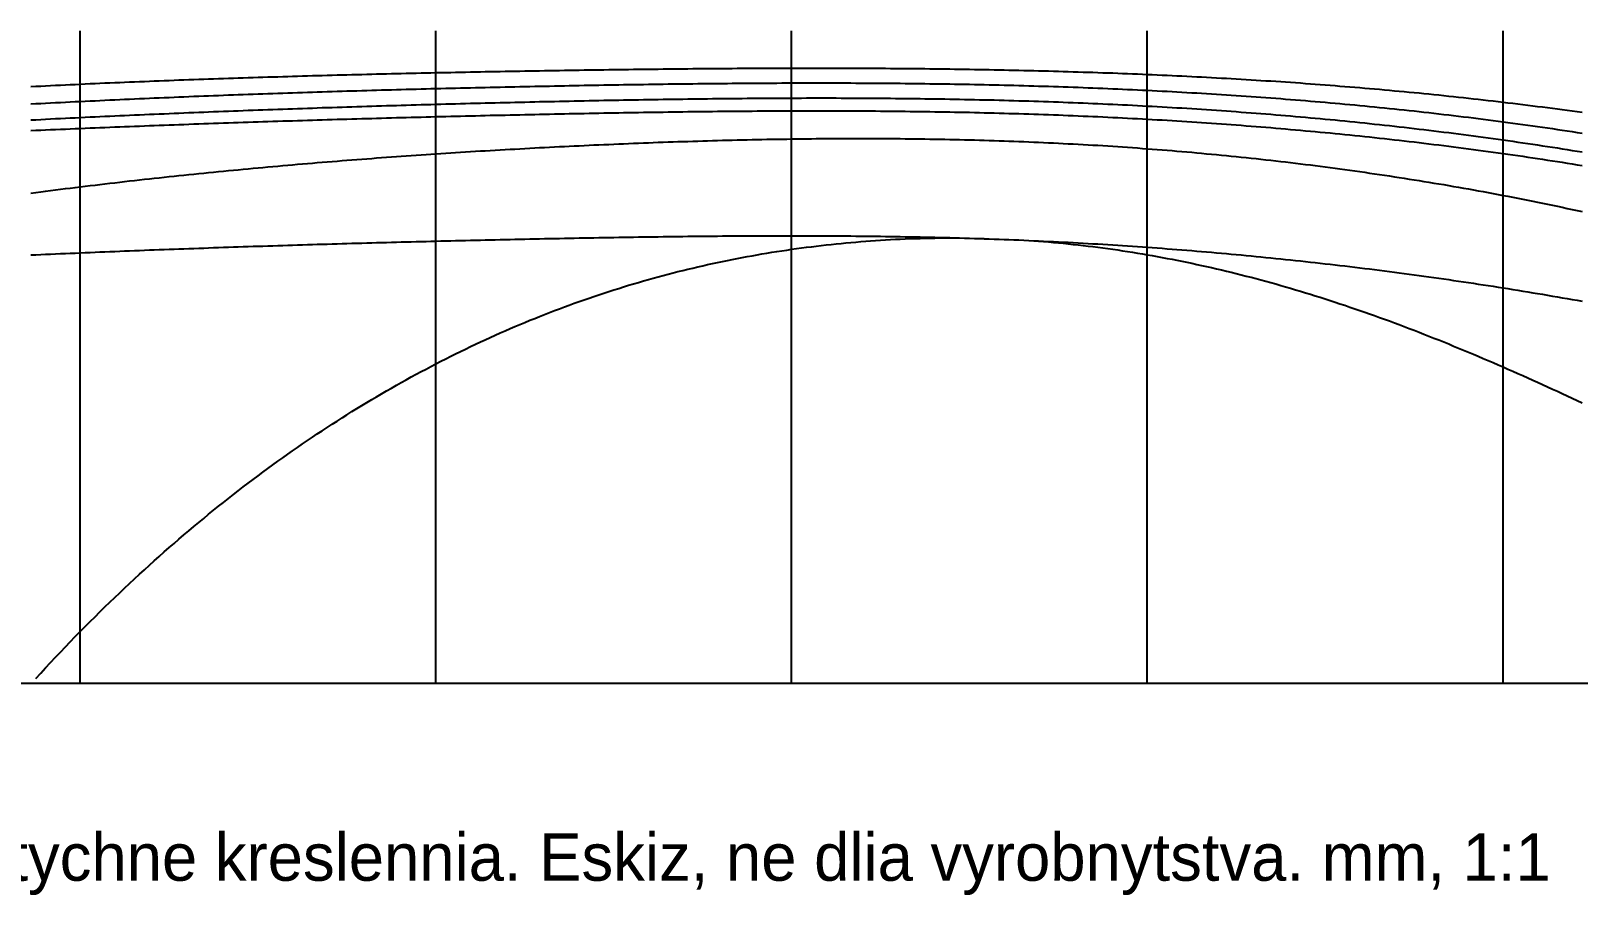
# Model space of a CAD drawing. Header units: millimetres. Extents: x -300 to 13200, y -3536 to 1881.
# Drawn here: x 1675 to 5590, y -3536 to -1350 of the extents above; entities that cross this region are included whole.
import ezdxf

# ---------------------------------------------------------------- set-up
doc = ezdxf.new("R2010")
doc.units = ezdxf.units.MM
for name, color, linetype in [('KORPUS', 7, 'Continuous'), ('SHPANGOUT', 8, 'Continuous'), ('TEXT', 7, 'Continuous'), ('VL', 5, 'Continuous')]:
    doc.layers.add(name, color=color, linetype=linetype)

msp = doc.modelspace()

# ---------------------------------------------------------------- linework, layer by layer
at = {"layer": 'KORPUS'}
msp.add_line((0, -3000), (9000, -3000), dxfattribs=at)
for points in [[(1675, -1490.5), (1687.5, -1489.9), (1700, -1489.3), (1712.5, -1488.6), (1725, -1488), (1737.5, -1487.4), (1750, -1486.8), (1762.5, -1486.2), (1775, -1485.6), (1787.5, -1485.1), (1800, -1484.5), (1812.5, -1483.9), (1825, -1483.3), (1837.5, -1482.8), (1850, -1482.2), (1862.5, -1481.7), (1875, -1481.1), (1887.5, -1480.6), (1900, -1480.1), (1912.5, -1479.5), (1925, -1479), (1937.5, -1478.5), (1950, -1478), (1962.5, -1477.5), (1975, -1477), (1987.5, -1476.5), (2000, -1476), (2012.5, -1475.5), (2025, -1475), (2037.5, -1474.6), (2050, -1474.1), (2062.5, -1473.6), (2075, -1473.2), (2087.5, -1472.7), (2100, -1472.2), (2112.5, -1471.8), (2125, -1471.4), (2137.5, -1470.9), (2150, -1470.5), (2162.5, -1470.1), (2175, -1469.6), (2187.5, -1469.2), (2200, -1468.8), (2212.5, -1468.4), (2225, -1468), (2237.5, -1467.6), (2250, -1467.2), (2262.5, -1466.8), (2275, -1466.4), (2287.5, -1466), (2300, -1465.7), (2312.5, -1465.3), (2325, -1464.9), (2337.5, -1464.5), (2350, -1464.2), (2362.5, -1463.8), (2375, -1463.5), (2387.5, -1463.1), (2400, -1462.8), (2412.5, -1462.4), (2425, -1462.1), (2437.5, -1461.7), (2450, -1461.4), (2462.5, -1461.1), (2475, -1460.8), (2487.5, -1460.4), (2500, -1460.1), (2512.5, -1459.8), (2525, -1459.5), (2537.5, -1459.2), (2550, -1458.9), (2562.5, -1458.6), (2575, -1458.3), (2587.5, -1458), (2600, -1457.7), (2612.5, -1457.4), (2625, -1457.2), (2637.5, -1456.9), (2650, -1456.6), (2662.5, -1456.3), (2675, -1456.1), (2687.5, -1455.8), (2700, -1455.5), (2712.5, -1455.3), (2725, -1455), (2737.5, -1454.8), (2750, -1454.5), (2762.5, -1454.2), (2775, -1454), (2787.5, -1453.8), (2800, -1453.5), (2812.5, -1453.3), (2825, -1453), (2837.5, -1452.8), (2850, -1452.6), (2862.5, -1452.4), (2875, -1452.1), (2887.5, -1451.9), (2900, -1451.7), (2912.5, -1451.5), (2925, -1451.2), (2937.5, -1451), (2950, -1450.8), (2962.5, -1450.6), (2975, -1450.4), (2987.5, -1450.2), (3000, -1450), (3012.5, -1449.8), (3025, -1449.6), (3037.5, -1449.4), (3050, -1449.2), (3062.5, -1449), (3075, -1448.8), (3087.5, -1448.6), (3100, -1448.5), (3112.5, -1448.3), (3125, -1448.1), (3137.5, -1447.9), (3150, -1447.7), (3162.5, -1447.6), (3175, -1447.4), (3187.5, -1447.2), (3200, -1447.1), (3212.5, -1446.9), (3225, -1446.8), (3237.5, -1446.6), (3250, -1446.5), (3262.5, -1446.3), (3275, -1446.2), (3287.5, -1446), (3300, -1445.9), (3312.5, -1445.8), (3325, -1445.7), (3337.5, -1445.5), (3350, -1445.4), (3362.5, -1445.3), (3375, -1445.2), (3387.5, -1445.1), (3400, -1445), (3412.5, -1444.9), (3425, -1444.8), (3437.5, -1444.7), (3450, -1444.6), (3462.5, -1444.5), (3475, -1444.4), (3487.5, -1444.4), (3500, -1444.3), (3512.5, -1444.2), (3525, -1444.2), (3537.5, -1444.1), (3550, -1444.1), (3562.5, -1444), (3575, -1444), (3587.5, -1444), (3600, -1443.9), (3612.5, -1443.9), (3625, -1443.9), (3637.5, -1443.9), (3650, -1443.9), (3662.5, -1443.9), (3675, -1443.9), (3687.5, -1443.9), (3700, -1443.9), (3712.5, -1443.9), (3725, -1444), (3737.5, -1444), (3750, -1444), (3762.5, -1444.1), (3775, -1444.1), (3787.5, -1444.2), (3800, -1444.2), (3812.5, -1444.3), (3825, -1444.4), (3837.5, -1444.5), (3850, -1444.6), (3862.5, -1444.7), (3875, -1444.8), (3887.5, -1444.9), (3900, -1445), (3912.5, -1445.1), (3925, -1445.2), (3937.5, -1445.4), (3950, -1445.5), (3962.5, -1445.7), (3975, -1445.8), (3987.5, -1446), (4000, -1446.2), (4012.5, -1446.4), (4025, -1446.5), (4037.5, -1446.7), (4050, -1446.9), (4062.5, -1447.2), (4075, -1447.4), (4087.5, -1447.6), (4100, -1447.8), (4112.5, -1448.1), (4125, -1448.3), (4137.5, -1448.6), (4150, -1448.9), (4162.5, -1449.1), (4175, -1449.4), (4187.5, -1449.7), (4200, -1450), (4212.5, -1450.3), (4225, -1450.6), (4237.5, -1450.9), (4250, -1451.3), (4262.5, -1451.6), (4275, -1452), (4287.5, -1452.3), (4300, -1452.7), (4312.5, -1453.1), (4325, -1453.5), (4337.5, -1453.9), (4350, -1454.3), (4362.5, -1454.7), (4375, -1455.1), (4387.5, -1455.6), (4400, -1456), (4412.5, -1456.4), (4425, -1456.9), (4437.5, -1457.4), (4450, -1457.9), (4462.5, -1458.4), (4475, -1458.9), (4487.5, -1459.4), (4500, -1459.9), (4512.5, -1460.4), (4525, -1461), (4537.5, -1461.5), (4550, -1462.1), (4562.5, -1462.7), (4575, -1463.3), (4587.5, -1463.9), (4600, -1464.5), (4612.5, -1465.1), (4625, -1465.7), (4637.5, -1466.4), (4650, -1467), (4662.5, -1467.7), (4675, -1468.4), (4687.5, -1469.1), (4700, -1469.8), (4712.5, -1470.5), (4725, -1471.2), (4737.5, -1471.9), (4750, -1472.7), (4762.5, -1473.4), (4775, -1474.2), (4787.5, -1475), (4800, -1475.8), (4812.5, -1476.6), (4825, -1477.4), (4837.5, -1478.3), (4850, -1479.1), (4862.5, -1480), (4875, -1480.8), (4887.5, -1481.7), (4900, -1482.6), (4912.5, -1483.5), (4925, -1484.5), (4937.5, -1485.4), (4950, -1486.3), (4962.5, -1487.3), (4975, -1488.3), (4987.5, -1489.3), (5000, -1490.3), (5012.5, -1491.3), (5025, -1492.3), (5037.5, -1493.4), (5050, -1494.4), (5062.5, -1495.5), (5075, -1496.6), (5087.5, -1497.7), (5100, -1498.8), (5112.5, -1499.9), (5125, -1501.1), (5137.5, -1502.2), (5150, -1503.4), (5162.5, -1504.6), (5175, -1505.8), (5187.5, -1507), (5200, -1508.2), (5212.5, -1509.5), (5225, -1510.7), (5237.5, -1512), (5250, -1513.3), (5262.5, -1514.6), (5275, -1515.9), (5287.5, -1517.3), (5300, -1518.6), (5312.5, -1520), (5325, -1521.4), (5337.5, -1522.8), (5350, -1524.2), (5362.5, -1525.6), (5375, -1527.1), (5387.5, -1528.5), (5400, -1530), (5412.5, -1531.5), (5425, -1533), (5437.5, -1534.5), (5450, -1536.1), (5462.5, -1537.6), (5475, -1539.2), (5487.5, -1540.8), (5500, -1542.4), (5512.5, -1544), (5525, -1545.7), (5537.5, -1547.4), (5550, -1549), (5562.5, -1550.7), (5575, -1552.4), (5587.5, -1554.2), (5600, -1555.9)], [(1675, -1601.9), (1687.5, -1601.4), (1700, -1600.8), (1712.5, -1600.3), (1725, -1599.7), (1737.5, -1599.2), (1750, -1598.7), (1762.5, -1598.1), (1775, -1597.6), (1787.5, -1597.1), (1800, -1596.6), (1812.5, -1596), (1825, -1595.5), (1837.5, -1595), (1850, -1594.5), (1862.5, -1594), (1875, -1593.5), (1887.5, -1593), (1900, -1592.5), (1912.5, -1592), (1925, -1591.5), (1937.5, -1591), (1950, -1590.6), (1962.5, -1590.1), (1975, -1589.6), (1987.5, -1589.1), (2000, -1588.6), (2012.5, -1588.2), (2025, -1587.7), (2037.5, -1587.3), (2050, -1586.8), (2062.5, -1586.3), (2075, -1585.9), (2087.5, -1585.4), (2100, -1585), (2112.5, -1584.5), (2125, -1584.1), (2137.5, -1583.7), (2150, -1583.2), (2162.5, -1582.8), (2175, -1582.4), (2187.5, -1581.9), (2200, -1581.5), (2212.5, -1581.1), (2225, -1580.7), (2237.5, -1580.3), (2250, -1579.8), (2262.5, -1579.4), (2275, -1579), (2287.5, -1578.6), (2300, -1578.2), (2312.5, -1577.8), (2325, -1577.4), (2337.5, -1577), (2350, -1576.7), (2362.5, -1576.3), (2375, -1575.9), (2387.5, -1575.5), (2400, -1575.1), (2412.5, -1574.7), (2425, -1574.4), (2437.5, -1574), (2450, -1573.6), (2462.5, -1573.3), (2475, -1572.9), (2487.5, -1572.5), (2500, -1572.2), (2512.5, -1571.8), (2525, -1571.5), (2537.5, -1571.1), (2550, -1570.8), (2562.5, -1570.4), (2575, -1570.1), (2587.5, -1569.8), (2600, -1569.4), (2612.5, -1569.1), (2625, -1568.8), (2637.5, -1568.4), (2650, -1568.1), (2662.5, -1567.8), (2675, -1567.5), (2687.5, -1567.2), (2700, -1566.8), (2712.5, -1566.5), (2725, -1566.2), (2737.5, -1565.9), (2750, -1565.6), (2762.5, -1565.3), (2775, -1565), (2787.5, -1564.7), (2800, -1564.4), (2812.5, -1564.1), (2825, -1563.8), (2837.5, -1563.5), (2850, -1563.2), (2862.5, -1563), (2875, -1562.7), (2887.5, -1562.4), (2900, -1562.1), (2912.5, -1561.9), (2925, -1561.6), (2937.5, -1561.3), (2950, -1561), (2962.5, -1560.8), (2975, -1560.5), (2987.5, -1560.3), (3000, -1560), (3012.5, -1559.7), (3025, -1559.5), (3037.5, -1559.2), (3050, -1559), (3062.5, -1558.7), (3075, -1558.5), (3087.5, -1558.3), (3100, -1558), (3112.5, -1557.8), (3125, -1557.6), (3137.5, -1557.3), (3150, -1557.1), (3162.5, -1556.9), (3175, -1556.7), (3187.5, -1556.5), (3200, -1556.2), (3212.5, -1556), (3225, -1555.8), (3237.5, -1555.6), (3250, -1555.4), (3262.5, -1555.3), (3275, -1555.1), (3287.5, -1554.9), (3300, -1554.7), (3312.5, -1554.5), (3325, -1554.4), (3337.5, -1554.2), (3350, -1554.1), (3362.5, -1553.9), (3375, -1553.7), (3387.5, -1553.6), (3400, -1553.5), (3412.5, -1553.3), (3425, -1553.2), (3437.5, -1553.1), (3450, -1553), (3462.5, -1552.9), (3475, -1552.8), (3487.5, -1552.7), (3500, -1552.6), (3512.5, -1552.5), (3525, -1552.4), (3537.5, -1552.3), (3550, -1552.3), (3562.5, -1552.2), (3575, -1552.1), (3587.5, -1552.1), (3600, -1552.1), (3612.5, -1552), (3625, -1552), (3637.5, -1552), (3650, -1552), (3662.5, -1552), (3675, -1552), (3687.5, -1552), (3700, -1552), (3712.5, -1552), (3725, -1552.1), (3737.5, -1552.1), (3750, -1552.1), (3762.5, -1552.2), (3775, -1552.3), (3787.5, -1552.3), (3800, -1552.4), (3812.5, -1552.5), (3825, -1552.6), (3837.5, -1552.7), (3850, -1552.8), (3862.5, -1553), (3875, -1553.1), (3887.5, -1553.2), (3900, -1553.4), (3912.5, -1553.5), (3925, -1553.7), (3937.5, -1553.9), (3950, -1554.1), (3962.5, -1554.3), (3975, -1554.5), (3987.5, -1554.7), (4000, -1554.9), (4012.5, -1555.2), (4025, -1555.4), (4037.5, -1555.7), (4050, -1555.9), (4062.5, -1556.2), (4075, -1556.5), (4087.5, -1556.8), (4100, -1557.1), (4112.5, -1557.4), (4125, -1557.8), (4137.5, -1558.1), (4150, -1558.5), (4162.5, -1558.8), (4175, -1559.2), (4187.5, -1559.6), (4200, -1560), (4212.5, -1560.4), (4225, -1560.8), (4237.5, -1561.3), (4250, -1561.7), (4262.5, -1562.2), (4275, -1562.6), (4287.5, -1563.1), (4300, -1563.6), (4312.5, -1564.1), (4325, -1564.6), (4337.5, -1565.2), (4350, -1565.7), (4362.5, -1566.3), (4375, -1566.8), (4387.5, -1567.4), (4400, -1568), (4412.5, -1568.6), (4425, -1569.2), (4437.5, -1569.8), (4450, -1570.5), (4462.5, -1571.1), (4475, -1571.8), (4487.5, -1572.5), (4500, -1573.2), (4512.5, -1573.9), (4525, -1574.6), (4537.5, -1575.3), (4550, -1576), (4562.5, -1576.8), (4575, -1577.6), (4587.5, -1578.4), (4600, -1579.1), (4612.5, -1580), (4625, -1580.8), (4637.5, -1581.6), (4650, -1582.5), (4662.5, -1583.3), (4675, -1584.2), (4687.5, -1585.1), (4700, -1586), (4712.5, -1586.9), (4725, -1587.8), (4737.5, -1588.8), (4750, -1589.7), (4762.5, -1590.7), (4775, -1591.7), (4787.5, -1592.7), (4800, -1593.7), (4812.5, -1594.7), (4825, -1595.8), (4837.5, -1596.8), (4850, -1597.9), (4862.5, -1599), (4875, -1600.1), (4887.5, -1601.2), (4900, -1602.3), (4912.5, -1603.5), (4925, -1604.6), (4937.5, -1605.8), (4950, -1607), (4962.5, -1608.2), (4975, -1609.4), (4987.5, -1610.6), (5000, -1611.9), (5012.5, -1613.1), (5025, -1614.4), (5037.5, -1615.7), (5050, -1617), (5062.5, -1618.3), (5075, -1619.7), (5087.5, -1621), (5100, -1622.4), (5112.5, -1623.8), (5125, -1625.2), (5137.5, -1626.6), (5150, -1628), (5162.5, -1629.5), (5175, -1630.9), (5187.5, -1632.4), (5200, -1633.9), (5212.5, -1635.4), (5225, -1636.9), (5237.5, -1638.5), (5250, -1640), (5262.5, -1641.6), (5275, -1643.2), (5287.5, -1644.8), (5300, -1646.4), (5312.5, -1648.1), (5325, -1649.7), (5337.5, -1651.4), (5350, -1653.1), (5362.5, -1654.8), (5375, -1656.5), (5387.5, -1658.2), (5400, -1660), (5412.5, -1661.8), (5425, -1663.6), (5437.5, -1665.4), (5450, -1667.2), (5462.5, -1669), (5475, -1670.9), (5487.5, -1672.8), (5500, -1674.6), (5512.5, -1676.6), (5525, -1678.5), (5537.5, -1680.4), (5550, -1682.4), (5562.5, -1684.4), (5575, -1686.4), (5587.5, -1688.4), (5600, -1690.4)], [(1675, -1916.7), (1687.5, -1916.2), (1700, -1915.6), (1712.5, -1915.1), (1725, -1914.5), (1737.5, -1914), (1750, -1913.4), (1762.5, -1912.9), (1775, -1912.4), (1787.5, -1911.8), (1800, -1911.3), (1812.5, -1910.8), (1825, -1910.2), (1837.5, -1909.7), (1850, -1909.2), (1862.5, -1908.7), (1875, -1908.2), (1887.5, -1907.7), (1900, -1907.2), (1912.5, -1906.7), (1925, -1906.2), (1937.5, -1905.7), (1950, -1905.2), (1962.5, -1904.7), (1975, -1904.2), (1987.5, -1903.8), (2000, -1903.3), (2012.5, -1902.8), (2025, -1902.4), (2037.5, -1901.9), (2050, -1901.4), (2062.5, -1901), (2075, -1900.5), (2087.5, -1900.1), (2100, -1899.6), (2112.5, -1899.2), (2125, -1898.7), (2137.5, -1898.3), (2150, -1897.9), (2162.5, -1897.4), (2175, -1897), (2187.5, -1896.6), (2200, -1896.1), (2212.5, -1895.7), (2225, -1895.3), (2237.5, -1894.9), (2250, -1894.5), (2262.5, -1894.1), (2275, -1893.7), (2287.5, -1893.3), (2300, -1892.9), (2312.5, -1892.5), (2325, -1892.1), (2337.5, -1891.7), (2350, -1891.3), (2362.5, -1890.9), (2375, -1890.6), (2387.5, -1890.2), (2400, -1889.8), (2412.5, -1889.4), (2425, -1889.1), (2437.5, -1888.7), (2450, -1888.3), (2462.5, -1888), (2475, -1887.6), (2487.5, -1887.3), (2500, -1886.9), (2512.5, -1886.6), (2525, -1886.2), (2537.5, -1885.9), (2550, -1885.5), (2562.5, -1885.2), (2575, -1884.9), (2587.5, -1884.5), (2600, -1884.2), (2612.5, -1883.9), (2625, -1883.5), (2637.5, -1883.2), (2650, -1882.9), (2662.5, -1882.6), (2675, -1882.3), (2687.5, -1882), (2700, -1881.7), (2712.5, -1881.3), (2725, -1881), (2737.5, -1880.7), (2750, -1880.4), (2762.5, -1880.1), (2775, -1879.9), (2787.5, -1879.6), (2800, -1879.3), (2812.5, -1879), (2825, -1878.7), (2837.5, -1878.4), (2850, -1878.2), (2862.5, -1877.9), (2875, -1877.6), (2887.5, -1877.3), (2900, -1877.1), (2912.5, -1876.8), (2925, -1876.5), (2937.5, -1876.3), (2950, -1876), (2962.5, -1875.8), (2975, -1875.5), (2987.5, -1875.2), (3000, -1875), (3012.5, -1874.8), (3025, -1874.5), (3037.5, -1874.3), (3050, -1874), (3062.5, -1873.8), (3075, -1873.6), (3087.5, -1873.3), (3100, -1873.1), (3112.5, -1872.9), (3125, -1872.6), (3137.5, -1872.4), (3150, -1872.2), (3162.5, -1872), (3175, -1871.8), (3187.5, -1871.6), (3200, -1871.4), (3212.5, -1871.2), (3225, -1871), (3237.5, -1870.8), (3250, -1870.7), (3262.5, -1870.5), (3275, -1870.3), (3287.5, -1870.1), (3300, -1870), (3312.5, -1869.8), (3325, -1869.7), (3337.5, -1869.5), (3350, -1869.4), (3362.5, -1869.3), (3375, -1869.1), (3387.5, -1869), (3400, -1868.9), (3412.5, -1868.8), (3425, -1868.7), (3437.5, -1868.6), (3450, -1868.5), (3462.5, -1868.4), (3475, -1868.3), (3487.5, -1868.3), (3500, -1868.2), (3512.5, -1868.2), (3525, -1868.1), (3537.5, -1868.1), (3550, -1868), (3562.5, -1868), (3575, -1868), (3587.5, -1868), (3600, -1868), (3612.5, -1868), (3625, -1868), (3637.5, -1868), (3650, -1868.1), (3662.5, -1868.1), (3675, -1868.2), (3687.5, -1868.2), (3700, -1868.3), (3712.5, -1868.4), (3725, -1868.5), (3737.5, -1868.6), (3750, -1868.7), (3762.5, -1868.8), (3775, -1868.9), (3787.5, -1869.1), (3800, -1869.2), (3812.5, -1869.4), (3825, -1869.5), (3837.5, -1869.7), (3850, -1869.9), (3862.5, -1870.1), (3875, -1870.3), (3887.5, -1870.5), (3900, -1870.8), (3912.5, -1871), (3925, -1871.3), (3937.5, -1871.5), (3950, -1871.8), (3962.5, -1872.1), (3975, -1872.4), (3987.5, -1872.7), (4000, -1873), (4012.5, -1873.4), (4025, -1873.7), (4037.5, -1874.1), (4050, -1874.5), (4062.5, -1874.8), (4075, -1875.3), (4087.5, -1875.7), (4100, -1876.1), (4112.5, -1876.5), (4125, -1877), (4137.5, -1877.5), (4150, -1877.9), (4162.5, -1878.4), (4175, -1878.9), (4187.5, -1879.5), (4200, -1880), (4212.5, -1880.6), (4225, -1881.1), (4237.5, -1881.7), (4250, -1882.3), (4262.5, -1882.9), (4275, -1883.5), (4287.5, -1884.2), (4300, -1884.8), (4312.5, -1885.5), (4325, -1886.2), (4337.5, -1886.8), (4350, -1887.6), (4362.5, -1888.3), (4375, -1889), (4387.5, -1889.8), (4400, -1890.5), (4412.5, -1891.3), (4425, -1892.1), (4437.5, -1892.9), (4450, -1893.7), (4462.5, -1894.6), (4475, -1895.4), (4487.5, -1896.3), (4500, -1897.2), (4512.5, -1898.1), (4525, -1899), (4537.5, -1899.9), (4550, -1900.9), (4562.5, -1901.8), (4575, -1902.8), (4587.5, -1903.8), (4600, -1904.8), (4612.5, -1905.8), (4625, -1906.8), (4637.5, -1907.9), (4650, -1908.9), (4662.5, -1910), (4675, -1911.1), (4687.5, -1912.2), (4700, -1913.3), (4712.5, -1914.4), (4725, -1915.6), (4737.5, -1916.7), (4750, -1917.9), (4762.5, -1919.1), (4775, -1920.3), (4787.5, -1921.5), (4800, -1922.8), (4812.5, -1924), (4825, -1925.3), (4837.5, -1926.6), (4850, -1927.9), (4862.5, -1929.2), (4875, -1930.5), (4887.5, -1931.9), (4900, -1933.2), (4912.5, -1934.6), (4925, -1936), (4937.5, -1937.4), (4950, -1938.8), (4962.5, -1940.2), (4975, -1941.7), (4987.5, -1943.1), (5000, -1944.6), (5012.5, -1946.1), (5025, -1947.6), (5037.5, -1949.1), (5050, -1950.7), (5062.5, -1952.2), (5075, -1953.8), (5087.5, -1955.4), (5100, -1957), (5112.5, -1958.6), (5125, -1960.2), (5137.5, -1961.9), (5150, -1963.5), (5162.5, -1965.2), (5175, -1966.9), (5187.5, -1968.6), (5200, -1970.3), (5212.5, -1972.1), (5225, -1973.8), (5237.5, -1975.6), (5250, -1977.4), (5262.5, -1979.2), (5275, -1981), (5287.5, -1982.8), (5300, -1984.7), (5312.5, -1986.5), (5325, -1988.4), (5337.5, -1990.3), (5350, -1992.2), (5362.5, -1994.1), (5375, -1996.1), (5387.5, -1998), (5400, -2000), (5412.5, -2002), (5425, -2004), (5437.5, -2006), (5450, -2008), (5462.5, -2010.1), (5475, -2012.2), (5487.5, -2014.2), (5500, -2016.3), (5512.5, -2018.4), (5525, -2020.6), (5537.5, -2022.7), (5550, -2024.9), (5562.5, -2027), (5575, -2029.2), (5587.5, -2031.4), (5600, -2033.7)]]:
    msp.add_lwpolyline(points, dxfattribs=at)
at = {"layer": 'SHPANGOUT'}
for p, q in [((1800, -3000), (1800, -1350)), ((2700, -3000), (2700, -1350)), ((3600, -3000), (3600, -1350)), ((4500, -3000), (4500, -1350)), ((5400, -3000), (5400, -1350))]:
    msp.add_line(p, q, dxfattribs=at)
at = {"layer": 'VL'}
for points in [[(1675, -1534.5), (1687.5, -1533.9), (1700, -1533.2), (1712.5, -1532.6), (1725, -1531.9), (1737.5, -1531.3), (1750, -1530.7), (1762.5, -1530), (1775, -1529.4), (1787.5, -1528.8), (1800, -1528.2), (1812.5, -1527.6), (1825, -1527), (1837.5, -1526.4), (1850, -1525.8), (1862.5, -1525.2), (1875, -1524.6), (1887.5, -1524), (1900, -1523.5), (1912.5, -1522.9), (1925, -1522.3), (1937.5, -1521.8), (1950, -1521.2), (1962.5, -1520.7), (1975, -1520.1), (1987.5, -1519.6), (2000, -1519.1), (2012.5, -1518.5), (2025, -1518), (2037.5, -1517.5), (2050, -1517), (2062.5, -1516.5), (2075, -1515.9), (2087.5, -1515.4), (2100, -1514.9), (2112.5, -1514.5), (2125, -1514), (2137.5, -1513.5), (2150, -1513), (2162.5, -1512.5), (2175, -1512), (2187.5, -1511.6), (2200, -1511.1), (2212.5, -1510.7), (2225, -1510.2), (2237.5, -1509.7), (2250, -1509.3), (2262.5, -1508.9), (2275, -1508.4), (2287.5, -1508), (2300, -1507.5), (2312.5, -1507.1), (2325, -1506.7), (2337.5, -1506.3), (2350, -1505.9), (2362.5, -1505.4), (2375, -1505), (2387.5, -1504.6), (2400, -1504.2), (2412.5, -1503.8), (2425, -1503.4), (2437.5, -1503.1), (2450, -1502.7), (2462.5, -1502.3), (2475, -1501.9), (2487.5, -1501.5), (2500, -1501.2), (2512.5, -1500.8), (2525, -1500.4), (2537.5, -1500.1), (2550, -1499.7), (2562.5, -1499.4), (2575, -1499), (2587.5, -1498.7), (2600, -1498.3), (2612.5, -1498), (2625, -1497.7), (2637.5, -1497.3), (2650, -1497), (2662.5, -1496.7), (2675, -1496.4), (2687.5, -1496), (2700, -1495.7), (2712.5, -1495.4), (2725, -1495.1), (2737.5, -1494.8), (2750, -1494.5), (2762.5, -1494.2), (2775, -1493.9), (2787.5, -1493.6), (2800, -1493.3), (2812.5, -1493), (2825, -1492.7), (2837.5, -1492.5), (2850, -1492.2), (2862.5, -1491.9), (2875, -1491.6), (2887.5, -1491.4), (2900, -1491.1), (2912.5, -1490.8), (2925, -1490.6), (2937.5, -1490.3), (2950, -1490.1), (2962.5, -1489.8), (2975, -1489.5), (2987.5, -1489.3), (3000, -1489.1), (3012.5, -1488.8), (3025, -1488.6), (3037.5, -1488.3), (3050, -1488.1), (3062.5, -1487.9), (3075, -1487.6), (3087.5, -1487.4), (3100, -1487.2), (3112.5, -1487), (3125, -1486.7), (3137.5, -1486.5), (3150, -1486.3), (3162.5, -1486.1), (3175, -1485.9), (3187.5, -1485.7), (3200, -1485.5), (3212.5, -1485.3), (3225, -1485.1), (3237.5, -1484.9), (3250, -1484.8), (3262.5, -1484.6), (3275, -1484.4), (3287.5, -1484.2), (3300, -1484.1), (3312.5, -1483.9), (3325, -1483.8), (3337.5, -1483.6), (3350, -1483.5), (3362.5, -1483.3), (3375, -1483.2), (3387.5, -1483.1), (3400, -1482.9), (3412.5, -1482.8), (3425, -1482.7), (3437.5, -1482.6), (3450, -1482.5), (3462.5, -1482.4), (3475, -1482.3), (3487.5, -1482.2), (3500, -1482.1), (3512.5, -1482), (3525, -1482), (3537.5, -1481.9), (3550, -1481.8), (3562.5, -1481.8), (3575, -1481.7), (3587.5, -1481.7), (3600, -1481.6), (3612.5, -1481.6), (3625, -1481.6), (3637.5, -1481.6), (3650, -1481.6), (3662.5, -1481.6), (3675, -1481.6), (3687.5, -1481.6), (3700, -1481.6), (3712.5, -1481.6), (3725, -1481.6), (3737.5, -1481.7), (3750, -1481.7), (3762.5, -1481.8), (3775, -1481.8), (3787.5, -1481.9), (3800, -1481.9), (3812.5, -1482), (3825, -1482.1), (3837.5, -1482.2), (3850, -1482.3), (3862.5, -1482.4), (3875, -1482.5), (3887.5, -1482.7), (3900, -1482.8), (3912.5, -1482.9), (3925, -1483.1), (3937.5, -1483.2), (3950, -1483.4), (3962.5, -1483.6), (3975, -1483.8), (3987.5, -1484), (4000, -1484.2), (4012.5, -1484.4), (4025, -1484.6), (4037.5, -1484.8), (4050, -1485), (4062.5, -1485.3), (4075, -1485.5), (4087.5, -1485.8), (4100, -1486.1), (4112.5, -1486.4), (4125, -1486.6), (4137.5, -1486.9), (4150, -1487.3), (4162.5, -1487.6), (4175, -1487.9), (4187.5, -1488.2), (4200, -1488.6), (4212.5, -1489), (4225, -1489.3), (4237.5, -1489.7), (4250, -1490.1), (4262.5, -1490.5), (4275, -1490.9), (4287.5, -1491.3), (4300, -1491.8), (4312.5, -1492.2), (4325, -1492.6), (4337.5, -1493.1), (4350, -1493.6), (4362.5, -1494.1), (4375, -1494.6), (4387.5, -1495.1), (4400, -1495.6), (4412.5, -1496.1), (4425, -1496.7), (4437.5, -1497.2), (4450, -1497.8), (4462.5, -1498.4), (4475, -1498.9), (4487.5, -1499.5), (4500, -1500.1), (4512.5, -1500.8), (4525, -1501.4), (4537.5, -1502), (4550, -1502.7), (4562.5, -1503.4), (4575, -1504.1), (4587.5, -1504.7), (4600, -1505.5), (4612.5, -1506.2), (4625, -1506.9), (4637.5, -1507.6), (4650, -1508.4), (4662.5, -1509.2), (4675, -1509.9), (4687.5, -1510.7), (4700, -1511.5), (4712.5, -1512.4), (4725, -1513.2), (4737.5, -1514), (4750, -1514.9), (4762.5, -1515.8), (4775, -1516.7), (4787.5, -1517.6), (4800, -1518.5), (4812.5, -1519.4), (4825, -1520.3), (4837.5, -1521.3), (4850, -1522.3), (4862.5, -1523.3), (4875, -1524.2), (4887.5, -1525.3), (4900, -1526.3), (4912.5, -1527.3), (4925, -1528.4), (4937.5, -1529.4), (4950, -1530.5), (4962.5, -1531.6), (4975, -1532.7), (4987.5, -1533.9), (5000, -1535), (5012.5, -1536.1), (5025, -1537.3), (5037.5, -1538.5), (5050, -1539.7), (5062.5, -1540.9), (5075, -1542.1), (5087.5, -1543.4), (5100, -1544.6), (5112.5, -1545.9), (5125, -1547.2), (5137.5, -1548.5), (5150, -1549.8), (5162.5, -1551.2), (5175, -1552.5), (5187.5, -1553.9), (5200, -1555.3), (5212.5, -1556.7), (5225, -1558.1), (5237.5, -1559.6), (5250, -1561), (5262.5, -1562.5), (5275, -1564), (5287.5, -1565.5), (5300, -1567), (5312.5, -1568.5), (5325, -1570.1), (5337.5, -1571.6), (5350, -1573.2), (5362.5, -1574.8), (5375, -1576.4), (5387.5, -1578.1), (5400, -1579.7), (5412.5, -1581.4), (5425, -1583.1), (5437.5, -1584.8), (5450, -1586.5), (5462.5, -1588.2), (5475, -1590), (5487.5, -1591.8), (5500, -1593.5), (5512.5, -1595.4), (5525, -1597.2), (5537.5, -1599), (5550, -1600.9), (5562.5, -1602.8), (5575, -1604.7), (5587.5, -1606.6), (5600, -1608.5)], [(1675, -1575.1), (1687.5, -1574.5), (1700, -1573.8), (1712.5, -1573.2), (1725, -1572.6), (1737.5, -1571.9), (1750, -1571.3), (1762.5, -1570.7), (1775, -1570.1), (1787.5, -1569.5), (1800, -1568.9), (1812.5, -1568.3), (1825, -1567.7), (1837.5, -1567.1), (1850, -1566.5), (1862.5, -1565.9), (1875, -1565.4), (1887.5, -1564.8), (1900, -1564.2), (1912.5, -1563.6), (1925, -1563.1), (1937.5, -1562.5), (1950, -1562), (1962.5, -1561.4), (1975, -1560.9), (1987.5, -1560.3), (2000, -1559.8), (2012.5, -1559.3), (2025, -1558.7), (2037.5, -1558.2), (2050, -1557.7), (2062.5, -1557.2), (2075, -1556.6), (2087.5, -1556.1), (2100, -1555.6), (2112.5, -1555.1), (2125, -1554.6), (2137.5, -1554.1), (2150, -1553.6), (2162.5, -1553.1), (2175, -1552.6), (2187.5, -1552.2), (2200, -1551.7), (2212.5, -1551.2), (2225, -1550.7), (2237.5, -1550.3), (2250, -1549.8), (2262.5, -1549.4), (2275, -1548.9), (2287.5, -1548.4), (2300, -1548), (2312.5, -1547.6), (2325, -1547.1), (2337.5, -1546.7), (2350, -1546.2), (2362.5, -1545.8), (2375, -1545.4), (2387.5, -1545), (2400, -1544.5), (2412.5, -1544.1), (2425, -1543.7), (2437.5, -1543.3), (2450, -1542.9), (2462.5, -1542.5), (2475, -1542.1), (2487.5, -1541.7), (2500, -1541.3), (2512.5, -1540.9), (2525, -1540.5), (2537.5, -1540.1), (2550, -1539.7), (2562.5, -1539.4), (2575, -1539), (2587.5, -1538.6), (2600, -1538.3), (2612.5, -1537.9), (2625, -1537.5), (2637.5, -1537.2), (2650, -1536.8), (2662.5, -1536.5), (2675, -1536.1), (2687.5, -1535.8), (2700, -1535.4), (2712.5, -1535.1), (2725, -1534.8), (2737.5, -1534.4), (2750, -1534.1), (2762.5, -1533.8), (2775, -1533.4), (2787.5, -1533.1), (2800, -1532.8), (2812.5, -1532.5), (2825, -1532.2), (2837.5, -1531.9), (2850, -1531.6), (2862.5, -1531.3), (2875, -1531), (2887.5, -1530.7), (2900, -1530.4), (2912.5, -1530.1), (2925, -1529.8), (2937.5, -1529.5), (2950, -1529.2), (2962.5, -1528.9), (2975, -1528.7), (2987.5, -1528.4), (3000, -1528.1), (3012.5, -1527.8), (3025, -1527.6), (3037.5, -1527.3), (3050, -1527), (3062.5, -1526.8), (3075, -1526.5), (3087.5, -1526.3), (3100, -1526), (3112.5, -1525.8), (3125, -1525.5), (3137.5, -1525.3), (3150, -1525.1), (3162.5, -1524.8), (3175, -1524.6), (3187.5, -1524.4), (3200, -1524.2), (3212.5, -1523.9), (3225, -1523.7), (3237.5, -1523.5), (3250, -1523.3), (3262.5, -1523.1), (3275, -1522.9), (3287.5, -1522.7), (3300, -1522.6), (3312.5, -1522.4), (3325, -1522.2), (3337.5, -1522), (3350, -1521.9), (3362.5, -1521.7), (3375, -1521.5), (3387.5, -1521.4), (3400, -1521.2), (3412.5, -1521.1), (3425, -1521), (3437.5, -1520.8), (3450, -1520.7), (3462.5, -1520.6), (3475, -1520.5), (3487.5, -1520.4), (3500, -1520.3), (3512.5, -1520.2), (3525, -1520.1), (3537.5, -1520), (3550, -1520), (3562.5, -1519.9), (3575, -1519.8), (3587.5, -1519.8), (3600, -1519.7), (3612.5, -1519.7), (3625, -1519.7), (3637.5, -1519.6), (3650, -1519.6), (3662.5, -1519.6), (3675, -1519.6), (3687.5, -1519.6), (3700, -1519.6), (3712.5, -1519.6), (3725, -1519.7), (3737.5, -1519.7), (3750, -1519.7), (3762.5, -1519.8), (3775, -1519.8), (3787.5, -1519.9), (3800, -1520), (3812.5, -1520.1), (3825, -1520.2), (3837.5, -1520.3), (3850, -1520.4), (3862.5, -1520.5), (3875, -1520.6), (3887.5, -1520.7), (3900, -1520.9), (3912.5, -1521), (3925, -1521.2), (3937.5, -1521.4), (3950, -1521.5), (3962.5, -1521.7), (3975, -1521.9), (3987.5, -1522.1), (4000, -1522.3), (4012.5, -1522.6), (4025, -1522.8), (4037.5, -1523.1), (4050, -1523.3), (4062.5, -1523.6), (4075, -1523.9), (4087.5, -1524.1), (4100, -1524.4), (4112.5, -1524.7), (4125, -1525.1), (4137.5, -1525.4), (4150, -1525.7), (4162.5, -1526.1), (4175, -1526.4), (4187.5, -1526.8), (4200, -1527.2), (4212.5, -1527.6), (4225, -1528), (4237.5, -1528.4), (4250, -1528.8), (4262.5, -1529.3), (4275, -1529.7), (4287.5, -1530.2), (4300, -1530.7), (4312.5, -1531.1), (4325, -1531.6), (4337.5, -1532.2), (4350, -1532.7), (4362.5, -1533.2), (4375, -1533.8), (4387.5, -1534.3), (4400, -1534.9), (4412.5, -1535.5), (4425, -1536.1), (4437.5, -1536.7), (4450, -1537.3), (4462.5, -1537.9), (4475, -1538.5), (4487.5, -1539.2), (4500, -1539.9), (4512.5, -1540.6), (4525, -1541.2), (4537.5, -1542), (4550, -1542.7), (4562.5, -1543.4), (4575, -1544.2), (4587.5, -1544.9), (4600, -1545.7), (4612.5, -1546.5), (4625, -1547.3), (4637.5, -1548.1), (4650, -1548.9), (4662.5, -1549.7), (4675, -1550.6), (4687.5, -1551.5), (4700, -1552.3), (4712.5, -1553.2), (4725, -1554.1), (4737.5, -1555.1), (4750, -1556), (4762.5, -1557), (4775, -1557.9), (4787.5, -1558.9), (4800, -1559.9), (4812.5, -1560.9), (4825, -1561.9), (4837.5, -1562.9), (4850, -1564), (4862.5, -1565.1), (4875, -1566.1), (4887.5, -1567.2), (4900, -1568.3), (4912.5, -1569.5), (4925, -1570.6), (4937.5, -1571.8), (4950, -1572.9), (4962.5, -1574.1), (4975, -1575.3), (4987.5, -1576.5), (5000, -1577.8), (5012.5, -1579), (5025, -1580.3), (5037.5, -1581.5), (5050, -1582.8), (5062.5, -1584.1), (5075, -1585.5), (5087.5, -1586.8), (5100, -1588.1), (5112.5, -1589.5), (5125, -1590.9), (5137.5, -1592.3), (5150, -1593.7), (5162.5, -1595.2), (5175, -1596.6), (5187.5, -1598.1), (5200, -1599.6), (5212.5, -1601.1), (5225, -1602.6), (5237.5, -1604.1), (5250, -1605.7), (5262.5, -1607.2), (5275, -1608.8), (5287.5, -1610.4), (5300, -1612), (5312.5, -1613.7), (5325, -1615.3), (5337.5, -1617), (5350, -1618.7), (5362.5, -1620.4), (5375, -1622.1), (5387.5, -1623.8), (5400, -1625.6), (5412.5, -1627.4), (5425, -1629.2), (5437.5, -1631), (5450, -1632.8), (5462.5, -1634.6), (5475, -1636.5), (5487.5, -1638.4), (5500, -1640.3), (5512.5, -1642.2), (5525, -1644.1), (5537.5, -1646.1), (5550, -1648.1), (5562.5, -1650), (5575, -1652.1), (5587.5, -1654.1), (5600, -1656.1)], [(1675, -1760.1), (1687.5, -1758.5), (1700, -1756.9), (1712.5, -1755.2), (1725, -1753.7), (1737.5, -1752.1), (1750, -1750.5), (1762.5, -1748.9), (1775, -1747.4), (1787.5, -1745.8), (1800, -1744.3), (1812.5, -1742.8), (1825, -1741.3), (1837.5, -1739.8), (1850, -1738.3), (1862.5, -1736.8), (1875, -1735.3), (1887.5, -1733.9), (1900, -1732.4), (1912.5, -1731), (1925, -1729.6), (1937.5, -1728.2), (1950, -1726.8), (1962.5, -1725.4), (1975, -1724), (1987.5, -1722.6), (2000, -1721.3), (2012.5, -1719.9), (2025, -1718.6), (2037.5, -1717.3), (2050, -1716), (2062.5, -1714.7), (2075, -1713.4), (2087.5, -1712.1), (2100, -1710.8), (2112.5, -1709.5), (2125, -1708.3), (2137.5, -1707), (2150, -1705.8), (2162.5, -1704.6), (2175, -1703.4), (2187.5, -1702.2), (2200, -1701), (2212.5, -1699.8), (2225, -1698.6), (2237.5, -1697.4), (2250, -1696.3), (2262.5, -1695.1), (2275, -1694), (2287.5, -1692.9), (2300, -1691.8), (2312.5, -1690.7), (2325, -1689.6), (2337.5, -1688.5), (2350, -1687.4), (2362.5, -1686.3), (2375, -1685.3), (2387.5, -1684.2), (2400, -1683.2), (2412.5, -1682.1), (2425, -1681.1), (2437.5, -1680.1), (2450, -1679.1), (2462.5, -1678.1), (2475, -1677.1), (2487.5, -1676.1), (2500, -1675.2), (2512.5, -1674.2), (2525, -1673.3), (2537.5, -1672.3), (2550, -1671.4), (2562.5, -1670.5), (2575, -1669.5), (2587.5, -1668.6), (2600, -1667.7), (2612.5, -1666.8), (2625, -1666), (2637.5, -1665.1), (2650, -1664.2), (2662.5, -1663.4), (2675, -1662.5), (2687.5, -1661.7), (2700, -1660.8), (2712.5, -1660), (2725, -1659.2), (2737.5, -1658.4), (2750, -1657.6), (2762.5, -1656.8), (2775, -1656), (2787.5, -1655.3), (2800, -1654.5), (2812.5, -1653.7), (2825, -1653), (2837.5, -1652.3), (2850, -1651.5), (2862.5, -1650.8), (2875, -1650.1), (2887.5, -1649.4), (2900, -1648.7), (2912.5, -1648), (2925, -1647.3), (2937.5, -1646.6), (2950, -1646), (2962.5, -1645.3), (2975, -1644.6), (2987.5, -1644), (3000, -1643.4), (3012.5, -1642.7), (3025, -1642.1), (3037.5, -1641.5), (3050, -1640.9), (3062.5, -1640.3), (3075, -1639.7), (3087.5, -1639.1), (3100, -1638.5), (3112.5, -1638), (3125, -1637.4), (3137.5, -1636.9), (3150, -1636.3), (3162.5, -1635.8), (3175, -1635.3), (3187.5, -1634.7), (3200, -1634.2), (3212.5, -1633.7), (3225, -1633.2), (3237.5, -1632.8), (3250, -1632.3), (3262.5, -1631.8), (3275, -1631.4), (3287.5, -1630.9), (3300, -1630.5), (3312.5, -1630.1), (3325, -1629.7), (3337.5, -1629.3), (3350, -1628.9), (3362.5, -1628.5), (3375, -1628.1), (3387.5, -1627.8), (3400, -1627.4), (3412.5, -1627.1), (3425, -1626.7), (3437.5, -1626.4), (3450, -1626.1), (3462.5, -1625.8), (3475, -1625.5), (3487.5, -1625.2), (3500, -1624.9), (3512.5, -1624.7), (3525, -1624.4), (3537.5, -1624.2), (3550, -1624), (3562.5, -1623.8), (3575, -1623.6), (3587.5, -1623.4), (3600, -1623.2), (3612.5, -1623), (3625, -1622.9), (3637.5, -1622.7), (3650, -1622.6), (3662.5, -1622.5), (3675, -1622.4), (3687.5, -1622.3), (3700, -1622.2), (3712.5, -1622.2), (3725, -1622.1), (3737.5, -1622.1), (3750, -1622), (3762.5, -1622), (3775, -1622), (3787.5, -1622), (3800, -1622), (3812.5, -1622.1), (3825, -1622.1), (3837.5, -1622.2), (3850, -1622.3), (3862.5, -1622.4), (3875, -1622.5), (3887.5, -1622.6), (3900, -1622.7), (3912.5, -1622.9), (3925, -1623), (3937.5, -1623.2), (3950, -1623.4), (3962.5, -1623.6), (3975, -1623.8), (3987.5, -1624.1), (4000, -1624.3), (4012.5, -1624.6), (4025, -1624.9), (4037.5, -1625.2), (4050, -1625.5), (4062.5, -1625.8), (4075, -1626.2), (4087.5, -1626.5), (4100, -1626.9), (4112.5, -1627.3), (4125, -1627.7), (4137.5, -1628.1), (4150, -1628.6), (4162.5, -1629), (4175, -1629.5), (4187.5, -1630), (4200, -1630.5), (4212.5, -1631), (4225, -1631.6), (4237.5, -1632.1), (4250, -1632.7), (4262.5, -1633.3), (4275, -1633.9), (4287.5, -1634.5), (4300, -1635.2), (4312.5, -1635.8), (4325, -1636.5), (4337.5, -1637.2), (4350, -1637.9), (4362.5, -1638.7), (4375, -1639.4), (4387.5, -1640.2), (4400, -1641), (4412.5, -1641.8), (4425, -1642.6), (4437.5, -1643.4), (4450, -1644.3), (4462.5, -1645.2), (4475, -1646.1), (4487.5, -1647), (4500, -1647.9), (4512.5, -1648.9), (4525, -1649.8), (4537.5, -1650.8), (4550, -1651.8), (4562.5, -1652.8), (4575, -1653.9), (4587.5, -1654.9), (4600, -1656), (4612.5, -1657.1), (4625, -1658.2), (4637.5, -1659.4), (4650, -1660.5), (4662.5, -1661.7), (4675, -1662.9), (4687.5, -1664.1), (4700, -1665.3), (4712.5, -1666.6), (4725, -1667.8), (4737.5, -1669.1), (4750, -1670.4), (4762.5, -1671.7), (4775, -1673.1), (4787.5, -1674.4), (4800, -1675.8), (4812.5, -1677.2), (4825, -1678.6), (4837.5, -1680.1), (4850, -1681.5), (4862.5, -1683), (4875, -1684.5), (4887.5, -1686), (4900, -1687.6), (4912.5, -1689.1), (4925, -1690.7), (4937.5, -1692.3), (4950, -1693.9), (4962.5, -1695.6), (4975, -1697.2), (4987.5, -1698.9), (5000, -1700.6), (5012.5, -1702.3), (5025, -1704.1), (5037.5, -1705.8), (5050, -1707.6), (5062.5, -1709.4), (5075, -1711.2), (5087.5, -1713.1), (5100, -1714.9), (5112.5, -1716.8), (5125, -1718.7), (5137.5, -1720.7), (5150, -1722.6), (5162.5, -1724.6), (5175, -1726.6), (5187.5, -1728.6), (5200, -1730.6), (5212.5, -1732.7), (5225, -1734.7), (5237.5, -1736.8), (5250, -1738.9), (5262.5, -1741.1), (5275, -1743.2), (5287.5, -1745.4), (5300, -1747.6), (5312.5, -1749.8), (5325, -1752.1), (5337.5, -1754.3), (5350, -1756.6), (5362.5, -1758.9), (5375, -1761.3), (5387.5, -1763.6), (5400, -1766), (5412.5, -1768.4), (5425, -1770.8), (5437.5, -1773.3), (5450, -1775.7), (5462.5, -1778.2), (5475, -1780.7), (5487.5, -1783.2), (5500, -1785.8), (5512.5, -1788.4), (5525, -1791), (5537.5, -1793.6), (5550, -1796.2), (5562.5, -1798.9), (5575, -1801.6), (5587.5, -1804.3), (5600, -1807)], [(1687.5, -2988.3), (1700, -2974.7), (1712.5, -2961.2), (1725, -2947.8), (1737.5, -2934.5), (1750, -2921.3), (1762.5, -2908.2), (1775, -2895.2), (1787.5, -2882.4), (1800, -2869.6), (1812.5, -2857), (1825, -2844.4), (1837.5, -2832), (1850, -2819.6), (1862.5, -2807.4), (1875, -2795.2), (1887.5, -2783.2), (1900, -2771.3), (1912.5, -2759.4), (1925, -2747.7), (1937.5, -2736), (1950, -2724.5), (1962.5, -2713), (1975, -2701.7), (1987.5, -2690.4), (2000, -2679.3), (2012.5, -2668.2), (2025, -2657.2), (2037.5, -2646.4), (2050, -2635.6), (2062.5, -2624.9), (2075, -2614.3), (2087.5, -2603.8), (2100, -2593.4), (2112.5, -2583.1), (2125, -2572.8), (2137.5, -2562.7), (2150, -2552.6), (2162.5, -2542.7), (2175, -2532.8), (2187.5, -2523), (2200, -2513.3), (2212.5, -2503.7), (2225, -2494.1), (2237.5, -2484.7), (2250, -2475.3), (2262.5, -2466.1), (2275, -2456.9), (2287.5, -2447.8), (2300, -2438.7), (2312.5, -2429.8), (2325, -2420.9), (2337.5, -2412.2), (2350, -2403.5), (2362.5, -2394.9), (2375, -2386.3), (2387.5, -2377.9), (2400, -2369.5), (2412.5, -2361.3), (2425, -2353.1), (2437.5, -2344.9), (2450, -2336.9), (2462.5, -2328.9), (2475, -2321), (2487.5, -2313.2), (2500, -2305.5), (2512.5, -2297.8), (2525, -2290.3), (2537.5, -2282.8), (2550, -2275.4), (2562.5, -2268), (2575, -2260.7), (2587.5, -2253.6), (2600, -2246.4), (2612.5, -2239.4), (2625, -2232.4), (2637.5, -2225.5), (2650, -2218.7), (2662.5, -2212), (2675, -2205.3), (2687.5, -2198.7), (2700, -2192.2), (2712.5, -2185.8), (2725, -2179.4), (2737.5, -2173.1), (2750, -2166.9), (2762.5, -2160.7), (2775, -2154.7), (2787.5, -2148.7), (2800, -2142.7), (2812.5, -2136.9), (2825, -2131.1), (2837.5, -2125.3), (2850, -2119.7), (2862.5, -2114.1), (2875, -2108.6), (2887.5, -2103.2), (2900, -2097.8), (2912.5, -2092.5), (2925, -2087.3), (2937.5, -2082.1), (2950, -2077.1), (2962.5, -2072.1), (2975, -2067.1), (2987.5, -2062.2), (3000, -2057.4), (3012.5, -2052.7), (3025, -2048), (3037.5, -2043.4), (3050, -2038.9), (3062.5, -2034.4), (3075, -2030.1), (3087.5, -2025.7), (3100, -2021.5), (3112.5, -2017.3), (3125, -2013.1), (3137.5, -2009.1), (3150, -2005.1), (3162.5, -2001.2), (3175, -1997.3), (3187.5, -1993.5), (3200, -1989.8), (3212.5, -1986.1), (3225, -1982.5), (3237.5, -1978.9), (3250, -1975.5), (3262.5, -1972), (3275, -1968.7), (3287.5, -1965.4), (3300, -1962.2), (3312.5, -1959), (3325, -1955.9), (3337.5, -1952.8), (3350, -1949.8), (3362.5, -1946.9), (3375, -1944.1), (3387.5, -1941.2), (3400, -1938.5), (3412.5, -1935.8), (3425, -1933.2), (3437.5, -1930.6), (3450, -1928.1), (3462.5, -1925.7), (3475, -1923.3), (3487.5, -1920.9), (3500, -1918.7), (3512.5, -1916.4), (3525, -1914.3), (3537.5, -1912.2), (3550, -1910.1), (3562.5, -1908.1), (3575, -1906.2), (3587.5, -1904.3), (3600, -1902.5), (3612.5, -1900.8), (3625, -1899.1), (3637.5, -1897.4), (3650, -1895.8), (3662.5, -1894.3), (3675, -1892.8), (3687.5, -1891.4), (3700, -1890), (3712.5, -1888.7), (3725, -1887.4), (3737.5, -1886.2), (3750, -1885.1), (3762.5, -1884), (3775, -1882.9), (3787.5, -1881.9), (3800, -1881), (3812.5, -1880.1), (3825, -1879.3), (3837.5, -1878.6), (3850, -1877.8), (3862.5, -1877.2), (3875, -1876.6), (3887.5, -1876), (3900, -1875.5), (3912.5, -1875.1), (3925, -1874.7), (3937.5, -1874.4), (3950, -1874.1), (3962.5, -1873.9), (3975, -1873.7), (3987.5, -1873.6), (4000, -1873.5), (4012.5, -1873.5), (4025, -1873.7), (4037.5, -1874), (4050, -1874.4), (4062.5, -1874.7), (4075, -1875.1), (4087.5, -1875.5), (4100, -1875.9), (4112.5, -1876.4), (4125, -1876.8), (4137.5, -1877.3), (4150, -1877.8), (4162.5, -1878.3), (4175, -1878.9), (4187.5, -1879.4), (4200, -1880), (4212.5, -1880.9), (4225, -1881.8), (4237.5, -1882.8), (4250, -1883.8), (4262.5, -1884.9), (4275, -1886.1), (4287.5, -1887.3), (4300, -1888.6), (4312.5, -1889.9), (4325, -1891.2), (4337.5, -1892.7), (4350, -1894.1), (4362.5, -1895.7), (4375, -1897.3), (4387.5, -1898.9), (4400, -1900.6), (4412.5, -1902.4), (4425, -1904.2), (4437.5, -1906.1), (4450, -1908), (4462.5, -1909.9), (4475, -1912), (4487.5, -1914), (4500, -1916.2), (4512.5, -1918.4), (4525, -1920.6), (4537.5, -1922.9), (4550, -1925.3), (4562.5, -1927.7), (4575, -1930.1), (4587.5, -1932.6), (4600, -1935.2), (4612.5, -1937.8), (4625, -1940.5), (4637.5, -1943.2), (4650, -1945.9), (4662.5, -1948.8), (4675, -1951.7), (4687.5, -1954.6), (4700, -1957.6), (4712.5, -1960.6), (4725, -1963.7), (4737.5, -1966.8), (4750, -1970), (4762.5, -1973.2), (4775, -1976.5), (4787.5, -1979.9), (4800, -1983.3), (4812.5, -1986.7), (4825, -1990.2), (4837.5, -1993.7), (4850, -1997.3), (4862.5, -2001), (4875, -2004.7), (4887.5, -2008.4), (4900, -2012.2), (4912.5, -2016), (4925, -2019.9), (4937.5, -2023.9), (4950, -2027.8), (4962.5, -2031.9), (4975, -2035.9), (4987.5, -2040.1), (5000, -2044.2), (5012.5, -2048.5), (5025, -2052.7), (5037.5, -2057), (5050, -2061.4), (5062.5, -2065.8), (5075, -2070.2), (5087.5, -2074.7), (5100, -2079.3), (5112.5, -2083.8), (5125, -2088.5), (5137.5, -2093.1), (5150, -2097.8), (5162.5, -2102.6), (5175, -2107.4), (5187.5, -2112.2), (5200, -2117.1), (5212.5, -2122), (5225, -2126.9), (5237.5, -2131.9), (5250, -2136.9), (5262.5, -2142), (5275, -2147.1), (5287.5, -2152.2), (5300, -2157.4), (5312.5, -2162.6), (5325, -2167.9), (5337.5, -2173.1), (5350, -2178.4), (5362.5, -2183.8), (5375, -2189.2), (5387.5, -2194.6), (5400, -2200), (5412.5, -2205.5), (5425, -2211), (5437.5, -2216.5), (5450, -2222), (5462.5, -2227.6), (5475, -2233.2), (5487.5, -2238.9), (5500, -2244.5), (5512.5, -2250.2), (5525, -2256), (5537.5, -2261.7), (5550, -2267.5), (5562.5, -2273.3), (5575, -2279.1), (5587.5, -2285), (5600, -2290.9)]]:
    msp.add_lwpolyline(points, dxfattribs=at)

# ---------------------------------------------------------------- texts
at = {"layer": 'TEXT'}
msp.add_text('VK90-001 rev.0  Teoretychne kreslennia. Eskiz, ne dlia vyrobnytstva. mm, 1:1', height=120, dxfattribs=at).set_placement((0, -3500))

doc.saveas('drawing.dxf')
